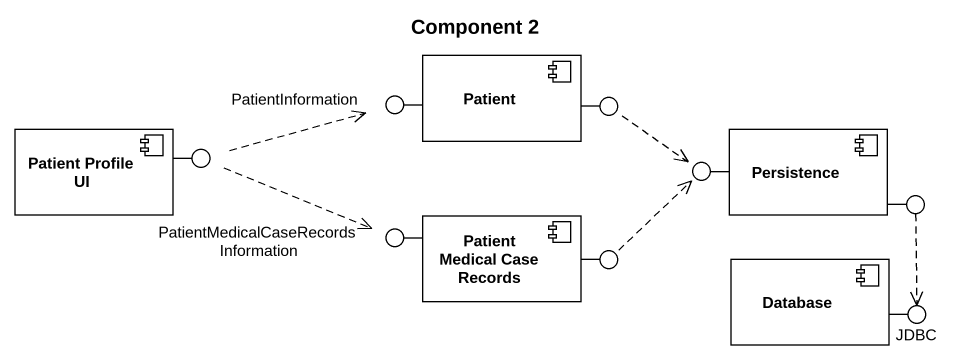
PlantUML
@startuml
title Component 2
component Patient
component "Patient Profile UI" as Patient_Profile_UI
() PatientInformation
() " " as lollipop1
component Persistence
() " " as lollipop2
() " " as lollipop3
() " " as lollipop4
() "PatientMedicalCaseRecordsInformation" as PatientMedicalCaseRecordsInf
component "Patient Medical Case Records" as Patient_Medical_Case_Records
() " " as lollipop5
component "Database" as Database_
() JDBC
Patient -left- PatientInformation
Patient -right- lollipop1
Patient_Profile_UI -right- lollipop2
Persistence -left- lollipop3
Persistence -right- lollipop4
Patient_Medical_Case_Records -left- PatientMedicalCaseRecordsInf
Patient_Medical_Case_Records -right- lollipop5
Database_ -right- JDBC
lollipop1 ..> lollipop3
lollipop2 .right.> PatientInformation
lollipop2 .right.> PatientMedicalCaseRecordsInf
lollipop4 ..> JDBC
lollipop5 .up.> lollipop3
@enduml
